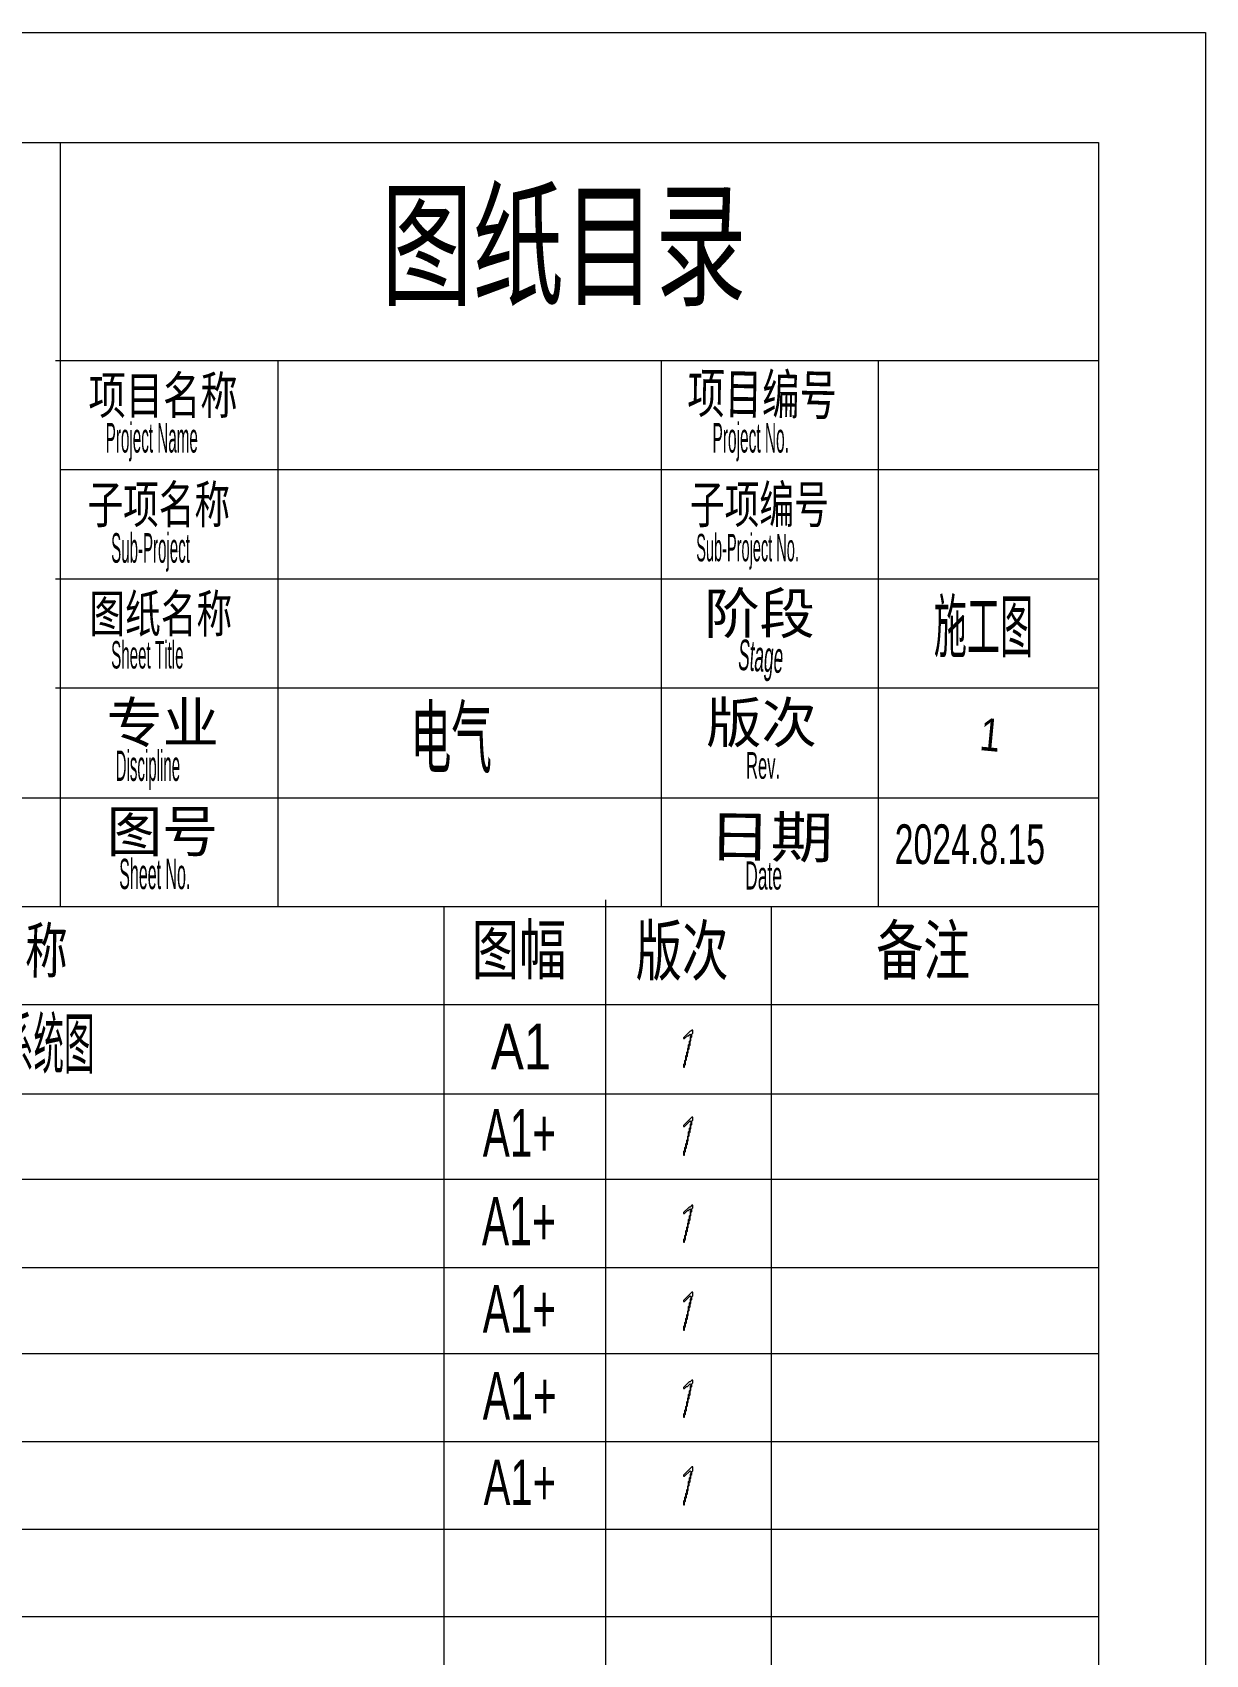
# Model space of a CAD drawing. Header units: millimetres. Extents: x 10 to 220, y 12 to 309.
# Drawn here: x 112.4 to 219.7, y 160.2 to 308.6 of the extents above; entities that cross this region are included whole.
import ezdxf

# ---------------------------------------------------------------- set-up
doc = ezdxf.new("R2010")
doc.units = ezdxf.units.MM
for name, color, linetype, lineweight in [('PAGE_001_OCR_TEXT', 6, 'CONTINUOUS', 0), ('PAGE_001_TRACE_STRAIGHT', 5, 'CONTINUOUS', 0), ('PAGE_001_TRACE_TEXT_SYMBOL', 6, 'CONTINUOUS', 0)]:
    doc.layers.add(name, color=color, linetype=linetype, lineweight=lineweight)
doc.styles.add('wqy-unicode', font='wqy-unicode')

msp = doc.modelspace()

# ---------------------------------------------------------------- linework, layer by layer
at = {"layer": 'PAGE_001_TRACE_STRAIGHT', "color": 5}
for p, q in [((10.04, 308.59), (219.69, 308.59)), ((219.69, 308.59), (219.69, 11.76)), ((34.91, 298.52), (209.9, 298.52)), ((114.9, 298.52), (114.9, 228.61)), ((209.9, 298.52), (209.9, 21.64)), ((114.46, 278.57), (209.9, 278.57)), ((134.81, 278.57), (134.81, 228.61)), ((169.88, 278.57), (169.88, 228.61)), ((189.74, 278.57), (189.74, 228.61)), ((114.9, 268.61), (209.9, 268.61)), ((114.46, 258.61), (209.9, 258.61)), ((114.46, 248.61), (209.9, 248.61)), ((34.91, 238.55), (209.9, 238.55)), ((34.91, 228.61), (209.9, 228.61)), ((149.99, 228.61), (149.99, 59.76)), ((164.8, 229.23), (164.8, 59.73)), ((179.95, 228.61), (179.95, 59.73)), ((34.91, 219.66), (209.9, 219.66)), ((34.91, 211.49), (209.9, 211.49)), ((34.91, 203.67), (209.9, 203.67)), ((34.91, 195.59), (209.9, 195.59)), ((34.91, 187.72), (209.9, 187.72)), ((34.91, 179.67), (209.9, 179.67)), ((34.91, 171.66), (209.9, 171.66)), ((34.91, 163.67), (209.9, 163.67))]:
    msp.add_line(p, q, dxfattribs=at)
at = {"layer": 'PAGE_001_TRACE_TEXT_SYMBOL', "color": 6}
for points in [[(172.7, 217.29), (172.61, 217.21), (172.53, 217.21), (171.94, 216.61), (171.94, 216.53), (172.02, 216.53), (172.28, 216.78), (172.36, 216.78), (172.53, 216.95), (172.61, 216.87), (172.61, 216.78), (172.53, 216.7), (172.53, 216.36), (172.44, 216.28), (172.44, 216.02), (172.36, 215.94), (172.36, 215.68), (172.28, 215.6), (172.28, 215.34), (172.19, 215.26), (172.19, 215.01), (172.11, 214.92), (172.11, 214.58), (172.02, 214.5), (172.02, 214.24), (171.94, 214.16), (171.94, 213.91), (172.02, 213.91), (172.02, 214.07), (172.11, 214.16), (172.11, 214.5), (172.19, 214.58), (172.19, 214.84), (172.28, 214.92), (172.28, 215.18), (172.36, 215.26), (172.36, 215.51), (172.44, 215.6), (172.44, 215.85), (172.53, 215.94), (172.53, 216.28), (172.61, 216.36), (172.61, 216.61), (172.7, 216.7), (172.7, 216.95), (172.78, 217.04), (172.78, 217.29)], [(172.7, 209.33), (171.94, 208.57), (171.94, 208.49), (172.02, 208.49), (172.53, 209), (172.61, 208.91), (172.61, 208.74), (172.53, 208.66), (172.53, 208.4), (172.44, 208.32), (172.44, 208.06), (172.36, 207.98), (172.36, 207.64), (172.28, 207.56), (172.28, 207.3), (172.19, 207.22), (172.19, 206.96), (172.11, 206.88), (172.11, 206.63), (172.02, 206.54), (172.02, 206.29), (171.94, 206.2), (171.94, 205.86), (172.02, 205.86), (172.02, 206.12), (172.11, 206.2), (172.11, 206.46), (172.19, 206.54), (172.19, 206.8), (172.28, 206.88), (172.28, 207.13), (172.36, 207.22), (172.36, 207.56), (172.44, 207.64), (172.44, 207.9), (172.53, 207.98), (172.53, 208.23), (172.61, 208.32), (172.61, 208.57), (172.7, 208.66), (172.7, 209), (172.78, 209.08), (172.78, 209.33)], [(172.7, 201.29), (172.53, 201.12), (172.44, 201.12), (171.94, 200.62), (171.94, 200.53), (172.02, 200.53), (172.28, 200.79), (172.36, 200.79), (172.53, 200.95), (172.61, 200.87), (172.61, 200.79), (172.53, 200.7), (172.53, 200.36), (172.44, 200.28), (172.44, 200.02), (172.36, 199.94), (172.36, 199.68), (172.28, 199.6), (172.28, 199.35), (172.19, 199.26), (172.19, 199.01), (172.11, 198.92), (172.11, 198.58), (172.02, 198.5), (172.02, 198.25), (171.94, 198.16), (171.94, 197.91), (172.02, 197.91), (172.02, 198.08), (172.11, 198.16), (172.11, 198.5), (172.19, 198.58), (172.19, 198.84), (172.28, 198.92), (172.28, 199.18), (172.36, 199.26), (172.36, 199.52), (172.44, 199.6), (172.44, 199.85), (172.53, 199.94), (172.53, 200.28), (172.61, 200.36), (172.61, 200.62), (172.7, 200.7), (172.7, 200.95), (172.78, 201.04), (172.78, 201.29)], [(172.7, 193.34), (171.94, 192.57), (171.94, 192.49), (172.02, 192.49), (172.53, 193), (172.61, 192.91), (172.61, 192.74), (172.53, 192.66), (172.53, 192.4), (172.44, 192.32), (172.44, 192.07), (172.36, 191.98), (172.36, 191.64), (172.28, 191.56), (172.28, 191.3), (172.19, 191.22), (172.19, 190.97), (172.11, 190.88), (172.11, 190.63), (172.02, 190.54), (172.02, 190.29), (171.94, 190.2), (171.94, 189.87), (172.02, 189.87), (172.02, 190.12), (172.11, 190.2), (172.11, 190.46), (172.19, 190.54), (172.19, 190.8), (172.28, 190.88), (172.28, 191.14), (172.36, 191.22), (172.36, 191.56), (172.44, 191.64), (172.44, 191.9), (172.53, 191.98), (172.53, 192.24), (172.61, 192.32), (172.61, 192.57), (172.7, 192.66), (172.7, 192.91), (172.78, 193), (172.78, 193.34)], [(172.7, 185.29), (172.53, 185.13), (172.44, 185.13), (171.94, 184.62), (171.94, 184.53), (172.02, 184.53), (172.19, 184.7), (172.28, 184.7), (172.53, 184.96), (172.61, 184.87), (172.61, 184.79), (172.53, 184.7), (172.53, 184.36), (172.44, 184.28), (172.44, 184.02), (172.36, 183.94), (172.36, 183.69), (172.28, 183.6), (172.28, 183.35), (172.19, 183.26), (172.19, 182.92), (172.11, 182.84), (172.11, 182.59), (172.02, 182.5), (172.02, 182.25), (171.94, 182.16), (171.94, 181.91), (172.02, 181.91), (172.02, 182.08), (172.11, 182.16), (172.11, 182.42), (172.19, 182.5), (172.19, 182.84), (172.28, 182.92), (172.28, 183.18), (172.36, 183.26), (172.36, 183.52), (172.44, 183.6), (172.44, 183.86), (172.53, 183.94), (172.53, 184.28), (172.61, 184.36), (172.61, 184.62), (172.7, 184.7), (172.7, 184.96), (172.78, 185.04), (172.78, 185.29)], [(172.7, 177.34), (171.94, 176.58), (171.94, 176.49), (172.02, 176.49), (172.53, 177), (172.61, 176.91), (172.61, 176.75), (172.53, 176.66), (172.53, 176.41), (172.44, 176.32), (172.44, 176.07), (172.36, 175.98), (172.36, 175.64), (172.28, 175.56), (172.28, 175.31), (172.19, 175.22), (172.19, 174.97), (172.11, 174.88), (172.11, 174.63), (172.02, 174.54), (172.02, 174.29), (171.94, 174.21), (171.94, 173.87), (172.02, 173.87), (172.02, 174.12), (172.11, 174.21), (172.11, 174.46), (172.19, 174.54), (172.19, 174.8), (172.28, 174.88), (172.28, 175.14), (172.36, 175.22), (172.36, 175.56), (172.44, 175.64), (172.44, 175.9), (172.53, 175.98), (172.53, 176.24), (172.61, 176.32), (172.61, 176.58), (172.7, 176.66), (172.7, 176.91), (172.78, 177), (172.78, 177.34)]]:
    msp.add_lwpolyline(points, close=True, dxfattribs=at)

# ---------------------------------------------------------------- texts
at = {"layer": 'PAGE_001_OCR_TEXT', "color": 6, "style": 'wqy-unicode'}
for s, height, width, p in [('图纸目录', 9.178, 0.667122, (144.28, 284.57)), ('项目名称', 3.433, 0.72845, (117.49, 273.68)), ('Project Name', 2.707, 0.384638, (119.06, 270.15)), ('Project No.', 2.707, 0.390604, (174.58, 270.15)), ('子项名称', 3.433, 0.696174, (117.4, 263.69)), ('子项编号', 3.433, 0.678657, (172.51, 263.69)), ('Sub-Project', 2.707, 0.380965, (119.56, 260.07)), ('Sub-Project No.', 2.509, 0.396667, (173.09, 260.2)), ('图纸名称', 3.433, 0.697493, (117.57, 253.7)), ('阶段', 3.697, 1.002303, (173.83, 253.59)), ('施工图', 4.688, 0.474609, (194.82, 251.92)), ('Sheet Title', 2.509, 0.413107, (119.56, 250.39)), ('专业', 3.697, 1.018077, (119.15, 243.6)), ('电气', 5.414, 0.503834, (146.96, 241.4)), ('版次', 3.697, 1.004057, (174, 243.6)), ('Discipline', 2.773, 0.371911, (119.97, 240.11)), ('Rev.', 2.443, 0.463382, (177.65, 240.3)), ('图号', 3.763, 0.992719, (119.14, 233.62)), ('2024.8.15', 3.631, 0.636726, (191.25, 232.5)), ('Sheet No.', 2.773, 0.394683, (120.3, 230.21)), ('Date', 2.575, 0.463951, (177.57, 230.17)), ('图幅', 4.49, 0.704686, (152.56, 222.43)), ('版次', 4.49, 0.692941, (167.55, 222.34)), ('备注', 4.424, 0.712687, (189.56, 222.41)), ('设计说明 火灾自动报警及联动系统图', 4.5558, 0.448705, (72.66, 213.81)), ('A1', 4.16, 0.80996, (154.31, 213.73)), ('A1+', 4.358, 0.635879, (153.56, 205.72)), ('A1+', 4.424, 0.633124, (153.48, 197.61)), ('A1+', 4.358, 0.635879, (153.56, 189.64)), ('A1+', 4.358, 0.642716, (153.56, 181.68)), ('A1+', 4.16, 0.658996, (153.64, 173.86))]:
    msp.add_text(s, height=height, dxfattribs=dict(at, width=width)).set_placement(p)
for s, height, rotation, width, p in [('项目编号', 3.632, -0.9495, 0.690122, (172.26, 273.8)), ('Stage', 2.813, -4.1442, 0.418473, (176.86, 250.27)), ('1', 2.98, -5.4398, 0.842183, (198.93, 242.94)), ('日期', 3.764, -0.8184, 1.109651, (174.19, 233.2)), ('图纸名称', 4.094, -0.5405, 0.696675, (100, 222.68))]:
    msp.add_text(s, height=height, rotation=rotation, dxfattribs=dict(at, width=width)).set_placement(p)

doc.saveas('drawing.dxf')
